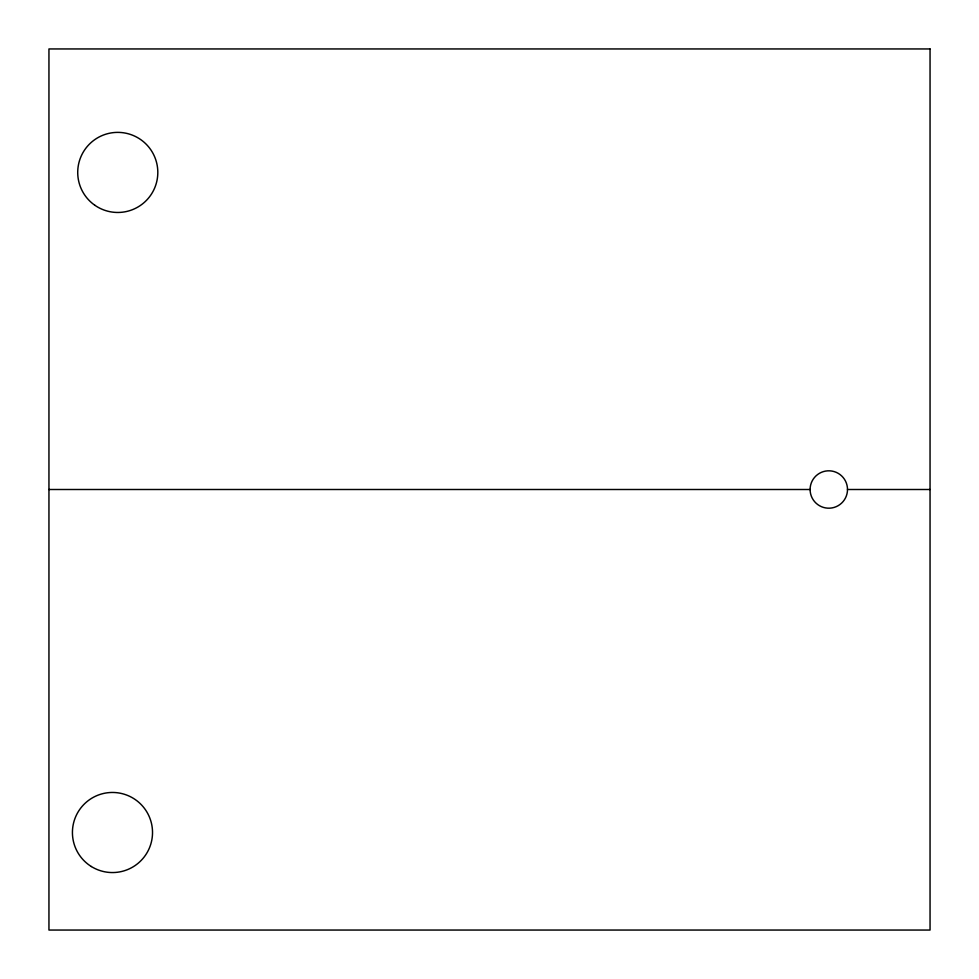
<?xml version="1.0" encoding="UTF-8"?>
<svg xmlns="http://www.w3.org/2000/svg" width="979" height="979" viewBox="0 0 979 979"><rect width="100%" height="100%" fill="white"/><g stroke="black" fill="none" stroke-linecap="round" stroke-linejoin="round"><path stroke-width="1.47" d="M48.95 489.5L810.11 489.5M847.496 489.5A18.687 18.687 0 0 0 819.46 473.31A18.687 18.687 0 0 0 819.46 505.69A18.687 18.687 0 0 0 847.496 489.5L930.05 489.5M930.05 48.95L48.95 48.95L48.95 930.05L930.05 930.05L930.05 48.95M91.316 866.513A40.053 40.053 0 0 0 152.504 833.814A40.053 40.053 0 0 0 93.592 797.187A40.053 40.053 0 0 0 91.316 866.513M94.718 205.174A40.053 40.053 0 0 0 157.656 176A40.053 40.053 0 0 0 100.935 136.081A40.053 40.053 0 0 0 94.718 205.174"/></g></svg>
